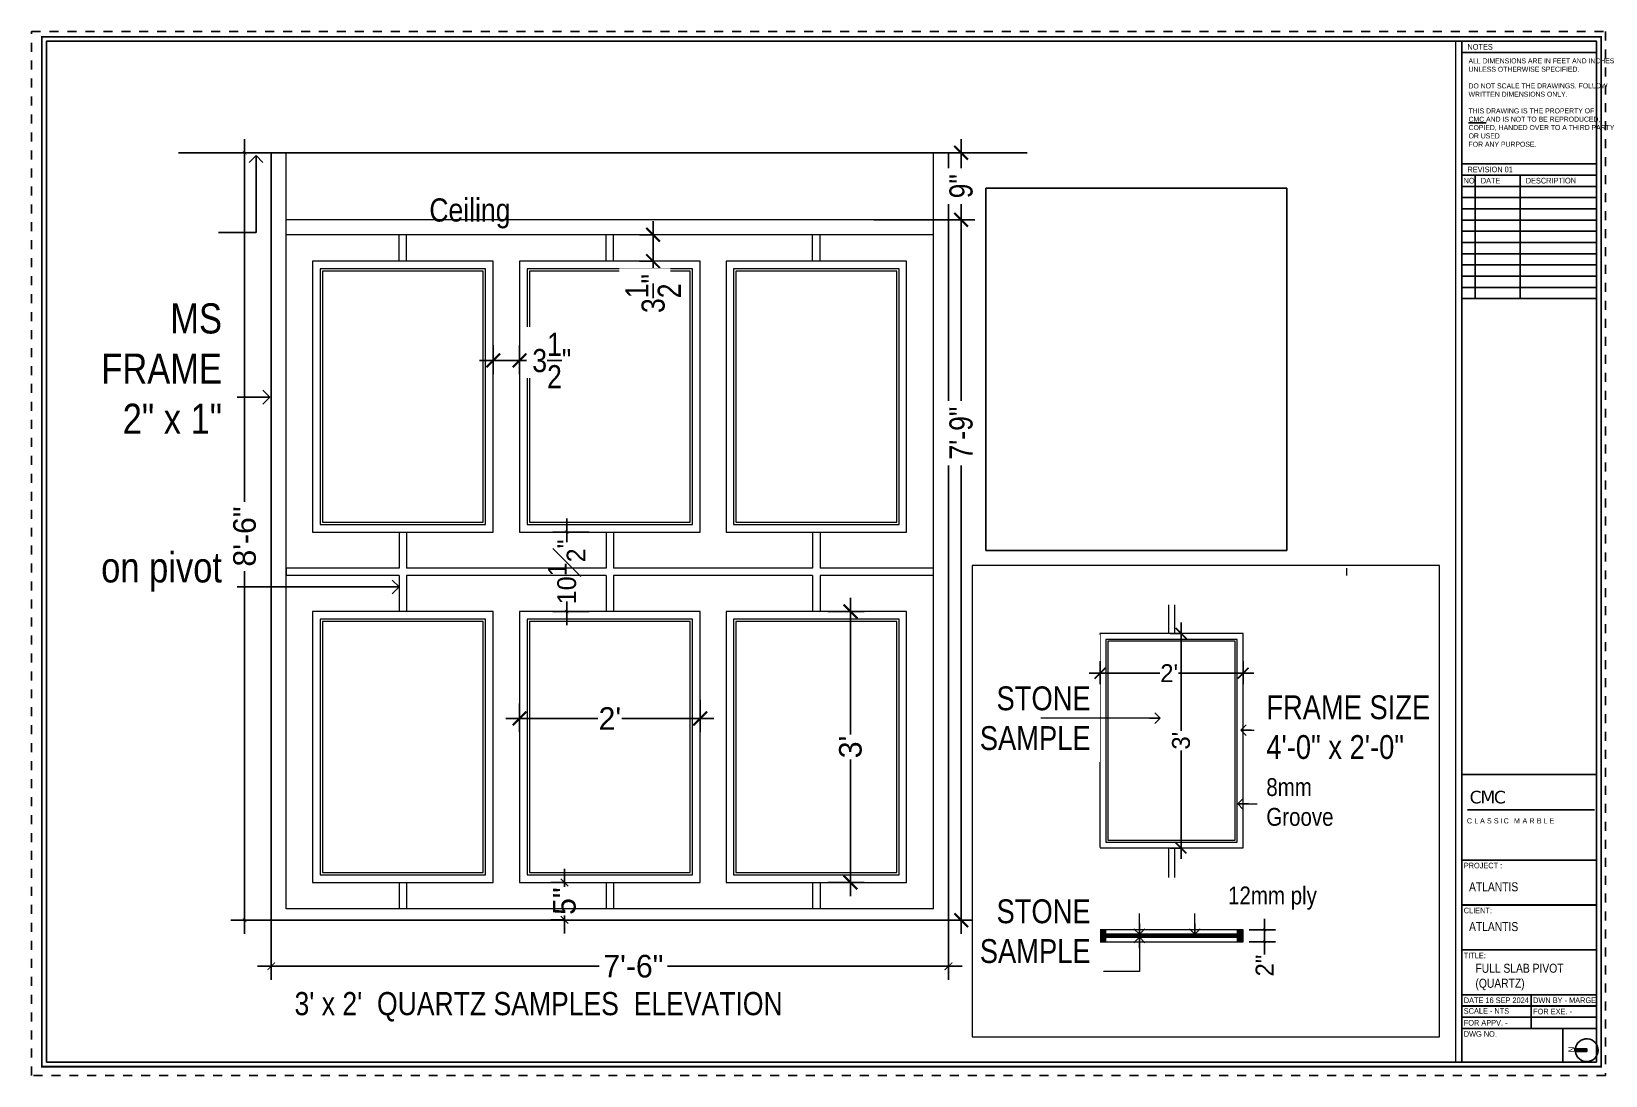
# Paper-space layout 'quartz slab pivot (2)' of a CAD drawing. Header units: inches. Extents: x -0.6 to 16.9, y -0.1 to 11.6.
# The model-space entities are those that its viewports show. They can reach past a viewport. Long polylines and large blocks are cut down to what shows.
import ezdxf

# ---------------------------------------------------------------- set-up
doc = ezdxf.new("R2010")
doc.units = ezdxf.units.IN
doc.header["$LTSCALE"] = 0.05
doc.header["$MEASUREMENT"] = 0
doc.header["$XCLIPFRAME"] = 2
doc.header["$PDMODE"] = 3
doc.header["$PDSIZE"] = -4
doc.linetypes.add('ACAD_ISO03W100', pattern=[30, 12, -18])
doc.linetypes.add('DASHED2', pattern=[0.375, 0.25, -0.125])
doc.layers.get('Defpoints').update_dxf_attribs({"linetype": 'DASHED2'})
for name, color, linetype in [('Eleavtion', 11, 'Continuous'), ('Flooring Layout', 7, 'Continuous'), ('Furniture text & dimension', 7, 'Continuous'), ('Rk_Sheet format', 40, 'Continuous'), ('Rk_Sheet Format text', 8, 'Continuous'), ('Sheet format', 1, 'Continuous'), ('text', 4, 'Continuous')]:
    doc.layers.add(name, color=color, linetype=linetype)
doc.layers.add('FURNITURE', color=1, linetype='Continuous', lineweight=18)
doc.layers.add('Nplot', color=3, linetype='Continuous', plot=False)
doc.styles.add('4MMOF3-8', font='ARIALN.TTF', dxfattribs={"height": 5.12})
doc.styles.add('9-128OF1-4', font='ARIALN.TTF', dxfattribs={"height": 3.0792})
doc.styles.add('style2', font='stylu.ttf')
doc.styles.add('W1', font='')
doc.styles.add('W2', font='ARIALN.TTF')
doc.styles.get('W1').set_extended_font_data('Arial Black', italic=True)
doc.dimstyles.new('DIM 1-4', dxfattribs={"dimtxt": 3.0792, "dimasz": 1.82, "dimexe": 1.82, "dimexo": 0, "dimgap": 0.09, "dimtad": 0, "dimzin": 0, "dimdsep": 46, "dimlunit": 4, "dimtxsty": '9-128OF1-4', "dimblk": 'ARCHTICK', "dimcen": 1.8125, "dimdle": 1.82, "dimclrd": 8, "dimclre": 8, "dimadec": 0, "dimazin": 0, "dimtfac": 1, "dimtofl": 0, "dimtmove": 0, "dimatfit": 3, "dimldrblk": 'OPEN90', "dimfxl": 1, "dimtolj": 1, "dimtzin": 0, "dimlwd": -1, "dimarcsym": 0})
picture_1 = doc.add_image_def('image2.png', size_in_pixel=(2560, 1440))
pattern_1 = [(45, (36493.22311, 7819.78445), (-0.08838834765, 0.08838834765), [])]

# ---------------------------------------------------------------- blocks, each defined once
blk = doc.blocks.new('_ArchTick')
at = {"color": 0, "const_width": 0.15}
blk.add_lwpolyline([(-0.5, -0.5), (0.5, 0.5)], dxfattribs=at)
blk = doc.blocks.new('_Open90')
at = {"color": 0, "linetype": 'ByBlock', "lineweight": -2}
for p, q in [((0, 0), (-1, 0)), ((-0.5, 0.5), (0, 0)), ((0, 0), (-0.5, -0.5))]:
    blk.add_line(p, q, dxfattribs=at)
blk = doc.blocks.new('*D459')
at = {"layer": 'Defpoints', "color": 0, "ltscale": 50, "transparency": 16777216}
for p in [(-46978.28, -12137.49), (-46978.28, -12173.49), (-46978.28, -12173.49)]:
    blk.add_point(p, dxfattribs=at)
at = {"layer": 'Furniture text & dimension', "color": 8, "ltscale": 50, "transparency": 16777216}
for p, q in [((-46978.28, -12135.67), (-46978.28, -12153.82)), ((-46978.28, -12175.31), (-46978.28, -12157.15))]:
    blk.add_line(p, q, dxfattribs=at)
at = {"layer": 'Furniture text & dimension', "color": 8, "lineweight": -2, "ltscale": 50, "transparency": 16777216}
for p, q in [((-46978.28, -12137.49), (-46980.1, -12137.49)), ((-46978.28, -12173.49), (-46980.1, -12173.49))]:
    blk.add_line(p, q, dxfattribs=at)
at = {"layer": 'Furniture text & dimension', "color": 8, "ltscale": 50, "transparency": 16777216, "xscale": 1.82, "yscale": 1.82, "zscale": 1.82}
for p, rotation in [((-46978.28, -12137.49), 90), ((-46978.28, -12173.49), 270)]:
    blk.add_blockref('_ArchTick', p, dxfattribs=dict(at, rotation=rotation))
at = {"layer": 'Furniture text & dimension', "color": 0, "lineweight": 15, "ltscale": 50, "transparency": 16777216, "insert": (-46978.28, -12155.49), "char_height": 3, "attachment_point": 5, "rotation": 90, "style": 'style2'}
blk.add_mtext("\\A1;3'", dxfattribs=at)
blk = doc.blocks.new('*D461')
at = {"layer": 'Defpoints', "color": 0, "ltscale": 50, "transparency": 16777216}
for p in [(-46991.88, -12142.16), (-46967.88, -12142.16), (-46991.88, -12144.16)]:
    blk.add_point(p, dxfattribs=at)
at = {"layer": 'Furniture text & dimension', "color": 8, "lineweight": -2, "ltscale": 50, "transparency": 16777216}
for p, q in [((-46991.88, -12142.16), (-46991.88, -12145.98)), ((-46967.88, -12142.16), (-46967.88, -12145.98))]:
    blk.add_line(p, q, dxfattribs=at)
at = {"layer": 'Furniture text & dimension', "color": 8, "ltscale": 50, "transparency": 16777216}
for p, q in [((-46993.7, -12144.16), (-46981.85, -12144.16)), ((-46966.06, -12144.16), (-46978.71, -12144.16))]:
    blk.add_line(p, q, dxfattribs=at)
at = {"layer": 'Furniture text & dimension', "color": 8, "ltscale": 50, "transparency": 16777216, "xscale": 1.82, "yscale": 1.82, "zscale": 1.82, "rotation": 180}
blk.add_blockref('_ArchTick', (-46991.88, -12144.16), dxfattribs=at)
at = {"layer": 'Furniture text & dimension', "color": 8, "ltscale": 50, "transparency": 16777216, "xscale": 1.82, "yscale": 1.82, "zscale": 1.82}
blk.add_blockref('_ArchTick', (-46967.88, -12144.16), dxfattribs=at)
at = {"layer": 'Furniture text & dimension', "color": 0, "lineweight": 15, "ltscale": 50, "transparency": 16777216, "insert": (-46980.28, -12144.16), "char_height": 3, "attachment_point": 5, "style": 'style2'}
blk.add_mtext("\\A1;2'", dxfattribs=at)
blk = doc.blocks.new('*D460')
at = {"layer": 'Defpoints', "color": 0, "ltscale": 50, "transparency": 16777216}
for p in [(-46966.88, -12187.22), (-46966.88, -12189.22), (-46964.28, -12189.22)]:
    blk.add_point(p, dxfattribs=at)
at = {"layer": 'Furniture text & dimension', "color": 8, "ltscale": 50, "transparency": 16777216}
for p, q in [((-46964.28, -12185.4), (-46964.28, -12191.04)), ((-46964.28, -12191.35), (-46964.28, -12189.22))]:
    blk.add_line(p, q, dxfattribs=at)
at = {"layer": 'Furniture text & dimension', "color": 8, "lineweight": -2, "ltscale": 50, "transparency": 16777216}
for p, q in [((-46966.88, -12187.22), (-46962.46, -12187.22)), ((-46966.88, -12189.22), (-46962.46, -12189.22))]:
    blk.add_line(p, q, dxfattribs=at)
at = {"layer": 'Furniture text & dimension', "color": 8, "ltscale": 50, "transparency": 16777216, "xscale": 0.5, "yscale": 0.5, "zscale": 0.5}
for p, rotation in [((-46964.28, -12187.22), 90), ((-46964.28, -12189.22), 270)]:
    blk.add_blockref('_ArchTick', p, dxfattribs=dict(at, rotation=rotation))
at = {"layer": 'Furniture text & dimension', "color": 0, "lineweight": 15, "ltscale": 50, "transparency": 16777216, "insert": (-46964.28, -12193.22), "char_height": 3, "attachment_point": 5, "rotation": 90, "style": 'style2'}
blk.add_mtext('\\A1;2"', dxfattribs=at)
blk = doc.blocks.new('*D463')
at = {"layer": 'Defpoints', "color": 0, "ltscale": 50, "transparency": 16777216}
for p in [(-47455.15, -11897.34), (-47431.15, -11896.84), (-47431.15, -11899.34)]:
    blk.add_point(p, dxfattribs=at)
at = {"layer": 'Furniture text & dimension', "color": 8, "lineweight": -2, "ltscale": 50, "transparency": 16777216}
for p, q in [((-47455.15, -11897.34), (-47455.15, -11901.16)), ((-47431.15, -11896.84), (-47431.15, -11901.16))]:
    blk.add_line(p, q, dxfattribs=at)
at = {"layer": 'Furniture text & dimension', "color": 8, "ltscale": 50, "transparency": 16777216}
for p, q in [((-47456.97, -11899.34), (-47444.73, -11899.34)), ((-47429.33, -11899.34), (-47441.58, -11899.34))]:
    blk.add_line(p, q, dxfattribs=at)
at = {"layer": 'Furniture text & dimension', "color": 8, "ltscale": 50, "transparency": 16777216, "xscale": 1.82, "yscale": 1.82, "zscale": 1.82, "rotation": 180}
blk.add_blockref('_ArchTick', (-47455.15, -11899.34), dxfattribs=at)
at = {"layer": 'Furniture text & dimension', "color": 8, "ltscale": 50, "transparency": 16777216, "xscale": 1.82, "yscale": 1.82, "zscale": 1.82}
blk.add_blockref('_ArchTick', (-47431.15, -11899.34), dxfattribs=at)
at = {"layer": 'Furniture text & dimension', "color": 0, "lineweight": 15, "ltscale": 50, "transparency": 16777216, "insert": (-47443.15, -11899.34), "char_height": 3, "attachment_point": 5, "style": 'style2'}
blk.add_mtext("\\A1;2'", dxfattribs=at)
blk = doc.blocks.new('*D464')
at = {"layer": 'Defpoints', "color": 0, "ltscale": 50, "transparency": 16777216}
for p in [(-47445.89, -11874.57), (-47448.89, -11885.12), (-47445.89, -11885.12)]:
    blk.add_point(p, dxfattribs=at)
at = {"layer": 'Furniture text & dimension', "color": 8, "lineweight": -2, "ltscale": 50, "transparency": 16777216}
for p, q in [((-47445.89, -11874.57), (-47450.71, -11874.57)), ((-47445.89, -11885.12), (-47450.71, -11885.12))]:
    blk.add_line(p, q, dxfattribs=at)
at = {"layer": 'Furniture text & dimension', "color": 8, "ltscale": 50, "transparency": 16777216}
for p, q in [((-47448.89, -11872.75), (-47448.89, -11875.89)), ((-47448.89, -11886.94), (-47448.89, -11883.8))]:
    blk.add_line(p, q, dxfattribs=at)
at = {"layer": 'Furniture text & dimension', "color": 8, "ltscale": 50, "transparency": 16777216, "xscale": 0.5, "yscale": 0.5, "zscale": 0.5}
for p, rotation in [((-47448.89, -11874.57), 90), ((-47448.89, -11885.12), 270)]:
    blk.add_blockref('_ArchTick', p, dxfattribs=dict(at, rotation=rotation))
at = {"layer": 'Furniture text & dimension', "color": 0, "lineweight": 15, "ltscale": 50, "transparency": 16777216, "insert": (-47448.89, -11879.85), "char_height": 3, "attachment_point": 5, "rotation": 90, "style": 'style2'}
blk.add_mtext('\\A1;{\\H0.83333x;10{\\H1x;\\S1#2;}"}', dxfattribs=at)
blk = doc.blocks.new('*D465')
at = {"layer": 'Defpoints', "color": 0, "ltscale": 50, "transparency": 16777216}
for p in [(-47414.18, -11885.12), (-47414.18, -11921.12), (-47411.18, -11921.12)]:
    blk.add_point(p, dxfattribs=at)
at = {"layer": 'Furniture text & dimension', "color": 8, "lineweight": -2, "ltscale": 50, "transparency": 16777216}
for p, q in [((-47414.18, -11885.12), (-47409.36, -11885.12)), ((-47414.18, -11921.12), (-47409.36, -11921.12))]:
    blk.add_line(p, q, dxfattribs=at)
at = {"layer": 'Furniture text & dimension', "color": 8, "ltscale": 50, "transparency": 16777216}
for p, q in [((-47411.18, -11883.3), (-47411.18, -11901.45)), ((-47411.18, -11922.94), (-47411.18, -11904.78))]:
    blk.add_line(p, q, dxfattribs=at)
at = {"layer": 'Furniture text & dimension', "color": 8, "ltscale": 50, "transparency": 16777216, "xscale": 1.82, "yscale": 1.82, "zscale": 1.82}
for p, rotation in [((-47411.18, -11885.12), 90), ((-47411.18, -11921.12), 270)]:
    blk.add_blockref('_ArchTick', p, dxfattribs=dict(at, rotation=rotation))
at = {"layer": 'Furniture text & dimension', "color": 0, "lineweight": 15, "ltscale": 50, "transparency": 16777216, "insert": (-47411.18, -11903.12), "char_height": 3, "attachment_point": 5, "rotation": 90, "style": 'style2'}
blk.add_mtext("\\A1;3'", dxfattribs=at)
blk = doc.blocks.new('*D466')
at = {"layer": 'Defpoints', "color": 0, "ltscale": 50, "transparency": 16777216}
for p in [(-47449.18, -11921.12), (-47449.18, -11926.1), (-47449.18, -11926.1)]:
    blk.add_point(p, dxfattribs=at)
at = {"layer": 'Furniture text & dimension', "color": 8, "ltscale": 50, "transparency": 16777216}
for p, q in [((-47449.18, -11919.3), (-47449.18, -11921.71)), ((-47449.18, -11927.92), (-47449.18, -11925.5))]:
    blk.add_line(p, q, dxfattribs=at)
at = {"layer": 'Furniture text & dimension', "color": 8, "lineweight": -2, "ltscale": 50, "transparency": 16777216}
for p, q in [((-47449.18, -11921.12), (-47451, -11921.12)), ((-47449.18, -11926.1), (-47451, -11926.1))]:
    blk.add_line(p, q, dxfattribs=at)
at = {"layer": 'Furniture text & dimension', "color": 8, "ltscale": 50, "transparency": 16777216}
for p, rotation in [((-47449.18, -11921.12), 90), ((-47449.18, -11926.1), 270)]:
    blk.add_blockref('_ArchTick', p, dxfattribs=dict(at, rotation=rotation))
at = {"layer": 'Furniture text & dimension', "color": 0, "lineweight": 15, "ltscale": 50, "transparency": 16777216, "insert": (-47449.18, -11923.61), "char_height": 3, "attachment_point": 5, "rotation": 90, "style": 'style2'}
blk.add_mtext('\\A1;5"', dxfattribs=at)
blk = doc.blocks.new('*D462')
at = {"layer": 'Defpoints', "color": 0, "ltscale": 50, "transparency": 16777216}
for p in [(-47487.46, -11824.15), (-47491.68, -11926.15), (-47487.46, -11926.15)]:
    blk.add_point(p, dxfattribs=at)
at = {"layer": 'Furniture text & dimension', "color": 8, "ltscale": 50, "transparency": 16777216}
for p, q in [((-47491.68, -11822.33), (-47491.68, -11870.53)), ((-47491.68, -11927.97), (-47491.68, -11879.76))]:
    blk.add_line(p, q, dxfattribs=at)
at = {"layer": 'Furniture text & dimension', "color": 8, "lineweight": -2, "ltscale": 50, "transparency": 16777216}
for p, q in [((-47487.46, -11824.15), (-47493.5, -11824.15)), ((-47487.46, -11926.15), (-47493.5, -11926.15))]:
    blk.add_line(p, q, dxfattribs=at)
at = {"layer": 'Furniture text & dimension', "color": 8, "ltscale": 50, "transparency": 16777216, "xscale": 0.5, "yscale": 0.5, "zscale": 0.5}
for p, rotation in [((-47491.68, -11824.15), 90), ((-47491.68, -11926.15), 270)]:
    blk.add_blockref('_ArchTick', p, dxfattribs=dict(at, rotation=rotation))
at = {"layer": 'Furniture text & dimension', "color": 0, "lineweight": 15, "ltscale": 50, "transparency": 16777216, "insert": (-47491.68, -11875.15), "char_height": 3, "attachment_point": 5, "rotation": 90, "style": 'style2'}
blk.add_mtext('\\A1;8\'-6"', dxfattribs=at)
blk = doc.blocks.new('*D467')
at = {"layer": 'Defpoints', "color": 0, "ltscale": 50, "transparency": 16777216}
for p in [(-47488.15, -11926.15), (-47398.16, -11926.15), (-47398.16, -11932.27)]:
    blk.add_point(p, dxfattribs=at)
at = {"layer": 'Furniture text & dimension', "color": 8, "lineweight": -2, "ltscale": 50, "transparency": 16777216}
for p, q in [((-47488.15, -11926.15), (-47488.15, -11934.09)), ((-47398.16, -11926.15), (-47398.16, -11934.09))]:
    blk.add_line(p, q, dxfattribs=at)
at = {"layer": 'Furniture text & dimension', "color": 8, "ltscale": 50, "transparency": 16777216}
for p, q in [((-47489.97, -11932.27), (-47444.59, -11932.27)), ((-47396.34, -11932.27), (-47435.48, -11932.27))]:
    blk.add_line(p, q, dxfattribs=at)
at = {"layer": 'Furniture text & dimension', "color": 8, "ltscale": 50, "transparency": 16777216, "rotation": 180}
blk.add_blockref('_ArchTick', (-47488.15, -11932.27), dxfattribs=at)
at = {"layer": 'Furniture text & dimension', "color": 8, "ltscale": 50, "transparency": 16777216}
blk.add_blockref('_ArchTick', (-47398.16, -11932.27), dxfattribs=at)
at = {"layer": 'Furniture text & dimension', "color": 0, "lineweight": 15, "ltscale": 50, "transparency": 16777216, "insert": (-47440.03, -11932.27), "char_height": 3, "attachment_point": 5, "style": 'style2'}
blk.add_mtext('\\A1;7\'-6"', dxfattribs=at)
blk = doc.blocks.new('*D820')
at = {"layer": 'Defpoints', "color": 0, "ltscale": 50, "transparency": 16777216}
blk.add_point((-47458.65, -11849.74), dxfattribs=at)
at = {"layer": 'Flooring Layout', "color": 8, "linetype": 'ACAD_ISO03W100', "lineweight": -2, "ltscale": 50, "transparency": 16777216}
for p, q in [((-47458.65, -11849.74), (-47458.65, -11853.58)), ((-47455.15, -11849.74), (-47455.15, -11853.58))]:
    blk.add_line(p, q, dxfattribs=at)
at = {"layer": 'Flooring Layout', "color": 8, "linetype": 'ACAD_ISO03W100', "ltscale": 50, "transparency": 16777216}
for p, q in [((-47460.47, -11851.76), (-47455.15, -11851.76)), ((-47455.15, -11851.76), (-47453.33, -11851.76))]:
    blk.add_line(p, q, dxfattribs=at)
at = {"layer": 'Flooring Layout', "color": 8, "ltscale": 50, "transparency": 16777216, "xscale": 1.82, "yscale": 1.82, "zscale": 1.82, "rotation": 180}
blk.add_blockref('_ArchTick', (-47458.65, -11851.76), dxfattribs=at)
at = {"layer": 'Flooring Layout', "color": 8, "ltscale": 50, "transparency": 16777216, "xscale": 1.82, "yscale": 1.82, "zscale": 1.82}
blk.add_blockref('_ArchTick', (-47455.15, -11851.76), dxfattribs=at)
at = {"layer": 'Flooring Layout', "color": 0, "ltscale": 50, "transparency": 16777216, "insert": (-47450.87, -11851.76), "char_height": 3.0792, "attachment_point": 5, "style": '9-128OF1-4', "bg_fill": 3, "box_fill_scale": 1.25, "bg_fill_color": 256, "bg_fill_true_color": 13158600, "bg_fill_transparency": 0}
blk.add_mtext('\\A1;3{\\H1x;\\S1/2;}"', dxfattribs=at)
at = {"layer": 'Defpoints', "color": 0, "ltscale": 50, "transparency": 16777216}
for p in [(-47455.15, -11849.74), (-47455.15, -11851.76)]:
    blk.add_point(p, dxfattribs=at)
blk = doc.blocks.new('*D821')
at = {"layer": 'Defpoints', "color": 0, "ltscale": 50, "transparency": 16777216}
blk.add_point((-47437.41, -11835.05), dxfattribs=at)
at = {"layer": 'Flooring Layout', "color": 8, "linetype": 'ACAD_ISO03W100', "ltscale": 50, "transparency": 16777216}
for p, q in [((-47437.41, -11833.23), (-47437.41, -11838.57)), ((-47437.41, -11838.57), (-47437.41, -11840.39))]:
    blk.add_line(p, q, dxfattribs=at)
at = {"layer": 'Flooring Layout', "color": 8, "linetype": 'ACAD_ISO03W100', "lineweight": -2, "ltscale": 50, "transparency": 16777216}
for p, q in [((-47437.41, -11835.05), (-47439.23, -11835.05)), ((-47437.41, -11838.57), (-47439.23, -11838.57))]:
    blk.add_line(p, q, dxfattribs=at)
at = {"layer": 'Flooring Layout', "color": 8, "ltscale": 50, "transparency": 16777216, "xscale": 1.82, "yscale": 1.82, "zscale": 1.82}
for p, rotation in [((-47437.41, -11835.05), 90), ((-47437.41, -11838.57), 270)]:
    blk.add_blockref('_ArchTick', p, dxfattribs=dict(at, rotation=rotation))
at = {"layer": 'Flooring Layout', "color": 0, "ltscale": 50, "transparency": 16777216, "insert": (-47437.41, -11842.86), "char_height": 3.0792, "attachment_point": 5, "rotation": 90, "style": '9-128OF1-4', "bg_fill": 3, "box_fill_scale": 1.25, "bg_fill_color": 256, "bg_fill_true_color": 13158600, "bg_fill_transparency": 0}
blk.add_mtext('\\A1;3{\\H1x;\\S1/2;}"', dxfattribs=at)
at = {"layer": 'Defpoints', "color": 0, "ltscale": 50, "transparency": 16777216}
blk.add_point((-47437.41, -11838.57), dxfattribs=at)
blk.add_point((-47437.41, -11838.57), dxfattribs=at)
blk = doc.blocks.new('*D957')
at = {"layer": 'Defpoints', "color": 0, "ltscale": 50, "transparency": 16777216}
for p in [(-47408.1, -11833.05), (-47404.05, -11926.15), (-47396.48, -11926.15)]:
    blk.add_point(p, dxfattribs=at)
at = {"layer": 'Flooring Layout', "color": 8, "linetype": 'ACAD_ISO03W100', "ltscale": 50, "transparency": 16777216}
for p, q in [((-47396.48, -11831.23), (-47396.48, -11857.98)), ((-47396.48, -11927.97), (-47396.48, -11864.85))]:
    blk.add_line(p, q, dxfattribs=at)
at = {"layer": 'Flooring Layout', "color": 8, "linetype": 'ACAD_ISO03W100', "lineweight": -2, "ltscale": 50, "transparency": 16777216}
for p, q in [((-47408.1, -11833.05), (-47394.66, -11833.05)), ((-47404.05, -11926.15), (-47394.66, -11926.15))]:
    blk.add_line(p, q, dxfattribs=at)
at = {"layer": 'Flooring Layout', "color": 8, "ltscale": 50, "transparency": 16777216, "xscale": 1.82, "yscale": 1.82, "zscale": 1.82}
for p, rotation in [((-47396.48, -11833.05), 90), ((-47396.48, -11926.15), 270)]:
    blk.add_blockref('_ArchTick', p, dxfattribs=dict(at, rotation=rotation))
at = {"layer": 'Flooring Layout', "color": 0, "ltscale": 50, "transparency": 16777216, "insert": (-47396.48, -11861.41), "char_height": 3.079, "attachment_point": 5, "rotation": 90, "style": '9-128OF1-4', "bg_fill": 3, "box_fill_scale": 1.25, "bg_fill_color": 256, "bg_fill_true_color": 13158600, "bg_fill_transparency": 0}
blk.add_mtext('\\A1;7\'-9"', dxfattribs=at)
blk = doc.blocks.new('*D958')
at = {"layer": 'Defpoints', "color": 0, "ltscale": 50, "transparency": 16777216}
for p in [(-47396.48, -11824.15), (-47391.38, -11824.15), (-47408.1, -11833.05)]:
    blk.add_point(p, dxfattribs=at)
at = {"layer": 'Flooring Layout', "color": 8, "linetype": 'ACAD_ISO03W100', "ltscale": 50, "transparency": 16777216}
for p, q in [((-47396.48, -11822.33), (-47396.48, -11827.05)), ((-47396.48, -11834.87), (-47396.48, -11830.14))]:
    blk.add_line(p, q, dxfattribs=at)
at = {"layer": 'Flooring Layout', "color": 8, "linetype": 'ACAD_ISO03W100', "lineweight": -2, "ltscale": 50, "transparency": 16777216}
for p, q in [((-47391.38, -11824.15), (-47398.3, -11824.15)), ((-47408.1, -11833.05), (-47394.66, -11833.05))]:
    blk.add_line(p, q, dxfattribs=at)
at = {"layer": 'Flooring Layout', "color": 8, "ltscale": 50, "transparency": 16777216, "xscale": 1.82, "yscale": 1.82, "zscale": 1.82}
for p, rotation in [((-47396.48, -11824.15), 90), ((-47396.48, -11833.05), 270)]:
    blk.add_blockref('_ArchTick', p, dxfattribs=dict(at, rotation=rotation))
at = {"layer": 'Flooring Layout', "color": 0, "ltscale": 50, "transparency": 16777216, "insert": (-47396.48, -11828.6), "char_height": 3.079, "attachment_point": 5, "rotation": 90, "style": '9-128OF1-4', "bg_fill": 3, "box_fill_scale": 1.25, "bg_fill_color": 256, "bg_fill_true_color": 13158600, "bg_fill_transparency": 0}
blk.add_mtext('\\A1;9"', dxfattribs=at)

msp = doc.modelspace()

# ---------------------------------------------------------------- hatches: boundary and pattern name
at = {"layer": 'FURNITURE', "ltscale": 50}
h = msp.add_hatch(dxfattribs=at)
h.set_pattern_fill('ANSI31', color=256)
h.set_pattern_definition(pattern_1)
h.paths.add_polyline_path([(-46990.88178, -12187.21555), (-46991.88178, -12187.21555), (-46991.88178, -12189.21555), (-46990.88178, -12189.21555)])
h = msp.add_hatch(dxfattribs=at)
h.set_pattern_fill('ANSI31', color=34)
h.set_pattern_definition(pattern_1)
h.paths.add_polyline_path([(-46968.88178, -12187.96555), (-46990.88178, -12187.96555), (-46990.88178, -12188.46555), (-46968.88178, -12188.46555)])
h = msp.add_hatch(dxfattribs=at)
h.set_pattern_fill('ANSI31', color=256)
h.set_pattern_definition(pattern_1)
h.paths.add_polyline_path([(-46967.88178, -12187.21555), (-46968.88178, -12187.21555), (-46968.88178, -12189.21555), (-46967.88178, -12189.21555)])

# ---------------------------------------------------------------- linework, layer by layer
at = {"layer": 'Eleavtion', "color": 30, "ltscale": 50, "true_color": 0xf26722}
for p, q in [((-47488.15141, -11824.14599), (-47488.15141, -11926.14599)), ((-47398.15795, -11824.14599), (-47398.15795, -11926.14599))]:
    msp.add_line(p, q, dxfattribs=at)
at = {"layer": 'Flooring Layout', "ltscale": 50}
msp.add_line((-47387.70436, -11824.14599), (-47500.47224, -11824.14599), dxfattribs=at)
at = {"layer": 'FURNITURE', "color": 30, "ltscale": 50, "true_color": 0xf26722}
for p, q in [((-47486.15141, -11924.64599), (-47486.15141, -11824.14599)), ((-47400.15795, -11924.64599), (-47400.15795, -11824.14599)), ((-47471.15468, -11838.57422), (-47471.15468, -11835.04525)), ((-47470.15468, -11838.57422), (-47470.15468, -11835.04525)), ((-47443.65468, -11838.57422), (-47443.65468, -11835.04525)), ((-47442.65468, -11838.57422), (-47442.65468, -11835.04525)), ((-47416.21974, -11838.57422), (-47416.21974, -11835.04525)), ((-47415.21974, -11838.57422), (-47415.21974, -11835.04525)), ((-47471.15468, -11874.57422), (-47471.15468, -11879.34562)), ((-47470.15468, -11874.57422), (-47470.15468, -11879.34562)), ((-47443.65468, -11874.57422), (-47443.65468, -11879.34562)), ((-47442.65468, -11874.57422), (-47442.65468, -11879.34562)), ((-47416.21974, -11874.57422), (-47416.21974, -11879.34562)), ((-47415.21974, -11874.57422), (-47415.21974, -11879.34562)), ((-47471.15468, -11879.34562), (-47486.15468, -11879.34562)), ((-47471.15468, -11880.34562), (-47486.15468, -11880.34562)), ((-47471.15468, -11880.34562), (-47471.15468, -11885.11702)), ((-47443.65468, -11879.34562), (-47470.15468, -11879.34562)), ((-47470.15468, -11880.34562), (-47470.15468, -11885.11702)), ((-47443.65468, -11880.34562), (-47470.15468, -11880.34562)), ((-47443.65468, -11880.34562), (-47443.65468, -11885.11702)), ((-47416.21974, -11879.34562), (-47442.65468, -11879.34562)), ((-47442.65468, -11880.34562), (-47442.65468, -11885.11702)), ((-47416.21974, -11880.34562), (-47442.65468, -11880.34562)), ((-47416.21974, -11880.34562), (-47416.21974, -11885.11702)), ((-47400.15795, -11879.34562), (-47415.21974, -11879.34562)), ((-47415.21974, -11880.34562), (-47415.21974, -11885.11702)), ((-47400.15795, -11880.34562), (-47415.21974, -11880.34562)), ((-47471.15468, -11921.11702), (-47471.15468, -11924.64599)), ((-47470.15468, -11921.11702), (-47470.15468, -11924.64599)), ((-47443.65468, -11921.11702), (-47443.65468, -11924.64599)), ((-47442.65468, -11921.11702), (-47442.65468, -11924.64599)), ((-47416.21974, -11921.11702), (-47416.21974, -11924.64599)), ((-47415.21974, -11921.11702), (-47415.21974, -11924.64599)), ((-46980.38178, -12132.71555), (-46980.38178, -12137.48695)), ((-46979.38178, -12132.71555), (-46979.38178, -12137.48695)), ((-46980.38178, -12173.48695), (-46980.38178, -12181.71555)), ((-46979.38178, -12173.48695), (-46979.38178, -12181.71555))]:
    msp.add_line(p, q, dxfattribs=at)
at = {"layer": 'FURNITURE', "color": 30, "ltscale": 50}
for p, q in [((-47400.15795, -11833.04525), (-47486.17665, -11833.04525)), ((-47400.15795, -11835.04525), (-47486.17665, -11835.04525)), ((-47486.15468, -11879.34562), (-47486.15468, -11880.34562)), ((-47345.28481, -11879.34562), (-47345.28481, -11880.34562)), ((-47400.15795, -11924.64599), (-47486.17665, -11924.64599))]:
    msp.add_line(p, q, dxfattribs=at)
at = {"layer": 'FURNITURE', "color": 30, "ltscale": 50, "true_color": 0xf26722}
for points in [[(-47482.65468, -11838.57422), (-47482.65468, -11874.57422), (-47458.65468, -11874.57422), (-47458.65468, -11838.57422)], [(-47455.15468, -11838.57422), (-47455.15468, -11874.57422), (-47431.15468, -11874.57422), (-47431.15468, -11838.57422)], [(-47427.71974, -11838.57422), (-47427.71974, -11874.57422), (-47403.71974, -11874.57422), (-47403.71974, -11838.57422)], [(-47481.65468, -11839.57422), (-47481.65468, -11873.57422), (-47459.65468, -11873.57422), (-47459.65468, -11839.57422)], [(-47481.34468, -11839.88422), (-47481.34468, -11873.26422), (-47459.96468, -11873.26422), (-47459.96468, -11839.88422)], [(-47454.15468, -11839.57422), (-47454.15468, -11873.57422), (-47432.15468, -11873.57422), (-47432.15468, -11839.57422)], [(-47453.84468, -11839.88422), (-47453.84468, -11873.26422), (-47432.46468, -11873.26422), (-47432.46468, -11839.88422)], [(-47426.71974, -11839.57422), (-47426.71974, -11873.57422), (-47404.71974, -11873.57422), (-47404.71974, -11839.57422)], [(-47426.40974, -11839.88422), (-47426.40974, -11873.26422), (-47405.02974, -11873.26422), (-47405.02974, -11839.88422)], [(-47482.65468, -11885.11702), (-47482.65468, -11921.11702), (-47458.65468, -11921.11702), (-47458.65468, -11885.11702)], [(-47455.15468, -11885.11702), (-47455.15468, -11921.11702), (-47431.15468, -11921.11702), (-47431.15468, -11885.11702)], [(-47427.71974, -11885.11702), (-47427.71974, -11921.11702), (-47403.71974, -11921.11702), (-47403.71974, -11885.11702)], [(-47481.65468, -11886.11702), (-47481.65468, -11920.11702), (-47459.65468, -11920.11702), (-47459.65468, -11886.11702)], [(-47481.34468, -11886.42702), (-47481.34468, -11919.80702), (-47459.96468, -11919.80702), (-47459.96468, -11886.42702)], [(-47454.15468, -11886.11702), (-47454.15468, -11920.11702), (-47432.15468, -11920.11702), (-47432.15468, -11886.11702)], [(-47453.84468, -11886.42702), (-47453.84468, -11919.80702), (-47432.46468, -11919.80702), (-47432.46468, -11886.42702)], [(-47426.71974, -11886.11702), (-47426.71974, -11920.11702), (-47404.71974, -11920.11702), (-47404.71974, -11886.11702)], [(-47426.40974, -11886.42702), (-47426.40974, -11919.80702), (-47405.02974, -11919.80702), (-47405.02974, -11886.42702)], [(-46991.88178, -12137.48695), (-46991.88178, -12173.48695), (-46967.88178, -12173.48695), (-46967.88178, -12137.48695)], [(-46990.88178, -12138.48695), (-46990.88178, -12172.48695), (-46968.88178, -12172.48695), (-46968.88178, -12138.48695)], [(-46990.57178, -12138.79695), (-46990.57178, -12172.17695), (-46969.19178, -12172.17695), (-46969.19178, -12138.79695)], [(-46991.88178, -12187.21555), (-46991.88178, -12189.21555), (-46967.88178, -12189.21555), (-46967.88178, -12187.21555)], [(-46991.88178, -12189.21555), (-46990.88178, -12189.21555), (-46990.88178, -12187.21555), (-46991.88178, -12187.21555)], [(-46990.88178, -12187.96555), (-46990.88178, -12188.46555), (-46968.88178, -12188.46555), (-46968.88178, -12187.96555)], [(-46968.88178, -12189.21555), (-46967.88178, -12189.21555), (-46967.88178, -12187.21555), (-46968.88178, -12187.21555)]]:
    msp.add_lwpolyline(points, close=True, dxfattribs=at)
for points in [[(-47488.15141, -11926.14599), (-47398.15795, -11926.14599), (-47398.15795, -11924.14599)], [(-47398.15795, -11926.14599), (-47488.15141, -11926.14599), (-47488.15141, -11924.14599)]]:
    msp.add_lwpolyline(points, dxfattribs=at)

# ---------------------------------------------------------------- texts
at = {"layer": 'FURNITURE', "ltscale": 50, "char_height": 3.0792, "style": '9-128OF1-4'}
for s, insert, attachment_point in [('Ceiling', (-47456.35676, -11830.21343), 3), ("\\pi9.97312;3' x 2'  QUARTZ SAMPLES  ELEVATION", (-47495.02626, -11935.68917), 1)]:
    msp.add_mtext_dynamic_manual_height_columns(s, width=84.3783934, gutter_width=15.396, heights=[0], dxfattribs=dict(at, insert=insert, attachment_point=attachment_point))

# ---------------------------------------------------------------- dimensions: what is measured, and where the dimension line sits
at = {"layer": 'Furniture text & dimension', "lineweight": 15, "ltscale": 50}
for base, p1, p2, override, picture, middle in [((-47491.68271, -11926.14599), (-47487.46311, -11824.14599), (-47487.46311, -11926.14599), {"dimtxt": 3, "dimasz": 0.5, "dimdec": 3, "dimtxsty": 'style2', "dimtdec": 3, "dimtmove": 1, "dimfxl": 0, "dimfrac": 1, "dimarcsym": 1}, '*D462', (-47491.68271, -11875.14599)), ((-47411.17992, -11921.11702), (-47414.17992, -11885.11702), (-47414.17992, -11921.11702), {"dimtxt": 3, "dimdec": 3, "dimtxsty": 'style2', "dimtdec": 3, "dimtmove": 1, "dimfxl": 0, "dimfrac": 1, "dimarcsym": 1}, '*D465', (-47411.17992, -11903.11702)), ((-47449.17992, -11926.09562), (-47449.17992, -11921.11702), (-47449.17992, -11926.09562), {"dimtxt": 3, "dimasz": 1, "dimdec": 3, "dimtxsty": 'style2', "dimtdec": 3, "dimtmove": 1, "dimfxl": 0, "dimfrac": 1, "dimarcsym": 1}, '*D466', (-47449.17992, -11923.60632)), ((-46978.27689, -12173.48695), (-46978.27689, -12137.48695), (-46978.27689, -12173.48695), {"dimtxt": 3, "dimdec": 3, "dimtxsty": 'style2', "dimtdec": 3, "dimtmove": 1, "dimfxl": 0, "dimfrac": 1, "dimarcsym": 1}, '*D459', (-46978.27689, -12155.48695))]:
    dim = msp.add_linear_dim(base=base, p1=p1, p2=p2, angle=90, dimstyle='DIM 1-4', override=override, dxfattribs=at)
    dim.commit()
    dim.dimension.update_dxf_attribs({"geometry": picture, "text_midpoint": middle})
dim = msp.add_linear_dim(base=(-47448.88763, -11885.11702), p1=(-47445.8909, -11874.57422), p2=(-47445.8909, -11885.11702), angle=90, text='{\\H0.83333x;<>}', dimstyle='DIM 1-4', override={"dimtxt": 3, "dimasz": 0.5, "dimdec": 3, "dimtxsty": 'style2', "dimtdec": 3, "dimtmove": 1, "dimfxl": 0, "dimfrac": 1, "dimarcsym": 1}, dxfattribs=at)
dim.commit()
dim.dimension.update_dxf_attribs({"geometry": '*D464', "text_midpoint": (-47448.88763, -11879.84562)})
dim = msp.add_linear_dim(base=(-47431.15468, -11899.34367), p1=(-47455.15468, -11897.34367), p2=(-47431.15468, -11896.84367), dimstyle='DIM 1-4', override={"dimtxt": 3, "dimdec": 3, "dimtxsty": 'style2', "dimtdec": 3, "dimtmove": 1, "dimfxl": 0, "dimfrac": 1, "dimarcsym": 1}, dxfattribs=at)
dim.commit()
dim.dimension.update_dxf_attribs({"geometry": '*D463', "text_midpoint": (-47443.15468, -11899.34367)})
dim = msp.add_linear_dim(base=(-47398.15795, -11932.27025), p1=(-47488.15141, -11926.14599), p2=(-47398.15795, -11926.14599), dimstyle='DIM 1-4', override={"dimtxt": 3, "dimasz": 1, "dimdec": 3, "dimtxsty": 'style2', "dimtdec": 3, "dimtmove": 1, "dimfxl": 0, "dimfrac": 1, "dimarcsym": 1}, dxfattribs=at)
dim.commit()
dim.dimension.update_dxf_attribs({"geometry": '*D467', "text_midpoint": (-47440.03394, -11932.27025), "dimtype": 160})
dim = msp.add_linear_dim(base=(-46964.27689, -12189.21555), p1=(-46966.88178, -12187.21555), p2=(-46966.88178, -12189.21555), angle=90, dimstyle='DIM 1-4', override={"dimtxt": 3, "dimasz": 0.5, "dimdec": 3, "dimtxsty": 'style2', "dimtdec": 3, "dimtmove": 1, "dimfxl": 0, "dimfrac": 1, "dimarcsym": 1}, dxfattribs=at)
dim.commit()
dim.dimension.update_dxf_attribs({"geometry": '*D460', "text_midpoint": (-46962.77689, -12193.21555), "dimtype": 160})

# ---------------------------------------------------------------- pictures from other files: only their frames are drawn
at = {"layer": 'Flooring Layout', "ltscale": 50}
image = msp.add_image(picture_1, insert=(-47409.66026, -11877.00058), size_in_units=(85.56068, 48.12788), dxfattribs=at)
image.set_boundary_path([(491.8535, -0.5), (1688.56883, 1439.5)])

# ---------------------------------------------------------------- leaders
for points in [[(-47490.15993, -11824.52787), (-47490.15993, -11834.74742), (-47495.13695, -11834.74742)], [(-47488.35089, -11856.63251), (-47509.49034, -11856.63251)], [(-47471.15468, -11881.85315), (-47509.49034, -11881.85315)]]:
    msp.add_leader(points, dimstyle='DIM 1-4', override={"dimgap": 0.09, "dimtad": 0, "dimfxl": 0.1875, "dimtfill": 1, "dimarcsym": 1}, dxfattribs=at)
at = {"layer": 'FURNITURE', "color": 30, "ltscale": 50, "true_color": 0xf26722}
for points in [[(-46968.27689, -12153.71555), (-46952.77689, -12153.71555)], [(-46968.77689, -12166.09453), (-46952.77689, -12166.09453)], [(-46985.27689, -12187.96555), (-46985.27689, -12182.21555), (-46991.27689, -12182.21555)], [(-46975.98666, -12187.96555), (-46975.98666, -12182.21555), (-46970.98666, -12182.21555)], [(-46985.27689, -12188.46555), (-46985.27689, -12194.21555), (-46991.27689, -12194.21555)]]:
    msp.add_leader(points, dimstyle='DIM 1-4', override={"dimtxt": 5, "dimgap": 0.09, "dimtad": 0, "dimdec": 3, "dimtdec": 3, "dimfxl": 0, "dimtfill": 1, "dimfrac": 1, "dimarcsym": 1}, dxfattribs=at)

# ---------------------------------------------------------------- next in the draw order: texts
at = {"layer": 'text', "ltscale": 50, "style": '4MMOF3-8', "bg_fill": 2}
for s, insert, char_height, attachment_point in [('{\\C30;\\c2254834;MS \\PFRAME\\P2" x 1"}', (-47494.68784, -11852.83412), 4, 6), ('{\\C30;\\c2254834;on pivot}', (-47494.68784, -11879.85605), 4, 6), ('\\pi143.5829;{\\C30;\\c2254834;\\P\\pi128.25138;STONE \\P\\pi125.44647;SAMPLE}', (-47137.48465, -12148.40774), 4, 4), ('{\\C30;\\c2254834;\\PFRAME SIZE\\P4\'-0" x 2\'-0"}', (-46963.98465, -12149.90774), 4, 4), ('\\pi129.08426;{\\C30;\\c2254834;12mm ply}', (-47099.48465, -12181.90774), 3, 4)]:
    msp.add_mtext_dynamic_manual_height_columns(s, width=143.5828979, gutter_width=15.396, heights=[101.8023], dxfattribs=dict(at, insert=insert, char_height=char_height, attachment_point=attachment_point))

# ---------------------------------------------------------------- next in the draw order: dimensions: what is measured, and where the dimension line sits
at = {"layer": 'Flooring Layout', "ltscale": 50}
dim = msp.add_linear_dim(base=(-47396.48381, -11926.14599), p1=(-47408.10443, -11833.04525), p2=(-47404.05134, -11926.14599), angle=90, dimstyle='DIM 1-4', override={"dimfxl": 0.1875, "dimtfill": 1, "dimarcsym": 1}, dxfattribs=at)
dim.commit()
dim.dimension.update_dxf_attribs({"geometry": '*D957', "text_midpoint": (-47396.48381, -11861.41412), "dimtype": 160})
dim = msp.add_linear_dim(base=(-47437.4085, -11838.57422), p1=(-47437.4085, -11835.04525), p2=(-47437.4085, -11838.57422), angle=90, dimstyle='DIM 1-4', override={"dimfxl": 0.1875, "dimtfill": 1, "dimarcsym": 1}, dxfattribs=at)
dim.commit()
dim.dimension.update_dxf_attribs({"geometry": '*D821', "text_midpoint": (-47437.4085, -11842.86294)})
dim = msp.add_linear_dim(base=(-47455.15468, -11851.76047), p1=(-47458.65468, -11849.74358), p2=(-47455.15468, -11849.74358), dimstyle='DIM 1-4', override={"dimfxl": 0.1875, "dimtfill": 1, "dimarcsym": 1}, dxfattribs=at)
dim.commit()
dim.dimension.update_dxf_attribs({"geometry": '*D820', "text_midpoint": (-47450.86596, -11851.76047)})

# ---------------------------------------------------------------- next in the draw order: texts
at = {"layer": 'text', "ltscale": 50, "attachment_point": 4, "style": '4MMOF3-8', "bg_fill": 2}
for s, insert, char_height in [('{\\C30;\\c2254834;8mm\\PGroove}', (-46963.98465, -12165.78672), 3), ('\\pi143.5829;{\\C30;\\c2254834;\\P\\pi128.25138;STONE \\P\\pi125.44647;SAMPLE}', (-47137.48465, -12184.13656), 4)]:
    msp.add_mtext_dynamic_manual_height_columns(s, width=143.5828979, gutter_width=15.396, heights=[101.8023], dxfattribs=dict(at, insert=insert, char_height=char_height))

# ---------------------------------------------------------------- next in the draw order: dimensions: what is measured, and where the dimension line sits
at = {"layer": 'Flooring Layout', "ltscale": 50}
dim = msp.add_linear_dim(base=(-47396.48381, -11824.14599), p1=(-47408.10443, -11833.04525), p2=(-47391.3827, -11824.14599), angle=90, dimstyle='DIM 1-4', override={"dimtmove": 1, "dimfxl": 0.1875, "dimtfill": 1, "dimarcsym": 1}, dxfattribs=at)
dim.commit()
dim.dimension.update_dxf_attribs({"geometry": '*D958', "text_midpoint": (-47396.48381, -11828.59562)})
at = {"layer": 'Furniture text & dimension', "lineweight": 15, "ltscale": 50}
dim = msp.add_linear_dim(base=(-46991.88178, -12144.1584), p1=(-46967.88178, -12142.1584), p2=(-46991.88178, -12142.1584), dimstyle='DIM 1-4', override={"dimtxt": 3, "dimdec": 3, "dimtxsty": 'style2', "dimtdec": 3, "dimtmove": 1, "dimfxl": 0, "dimfrac": 1, "dimarcsym": 1}, dxfattribs=at)
dim.commit()
dim.dimension.update_dxf_attribs({"geometry": '*D461', "text_midpoint": (-46980.27778, -12144.1584), "dimtype": 160})

# ---------------------------------------------------------------- next in the draw order: leaders
at = {"layer": 'FURNITURE', "color": 30, "ltscale": 50, "true_color": 0xf26722}
msp.add_leader([(-46981.77689, -12151.71555), (-47001.77689, -12151.71555)], dimstyle='DIM 1-4', override={"dimtxt": 5, "dimgap": 0.09, "dimtad": 0, "dimdec": 3, "dimtdec": 3, "dimfxl": 0, "dimtfill": 1, "dimfrac": 1, "dimarcsym": 1}, dxfattribs=at)

psp = doc.layouts.new('quartz slab pivot (2)')

# ---------------------------------------------------------------- hatches: boundary and pattern name
at = {"layer": 'Sheet format', "ltscale": 0.02}
psp.add_hatch(color=256, dxfattribs=at).paths.add_polyline_path([(16.547, 0.243), (16.547, 0.212), (16.68, 0.212), (16.68, 0.243)])

# ---------------------------------------------------------------- linework, layer by layer
at = {"layer": 'Defpoints', "color": 6, "ltscale": 0.03}
psp.add_lwpolyline([(16.889, -0.055), (-0.632, -0.055), (-0.632, 11.57), (16.889, 11.57)], close=True, dxfattribs=at)
at = {"layer": 'Furniture text & dimension', "ltscale": 50}
psp.add_line((15.354, 2.905), (16.765, 2.905), dxfattribs=at)
at = {"layer": 'Rk_Sheet format', "ltscale": 0.03}
psp.add_lwpolyline([(16.547, 0.212), (16.547, 0.243), (16.68, 0.243), (16.68, 0.212)], close=True, dxfattribs=at)
at = {"layer": 'Sheet format', "color": 2, "ltscale": 0.02}
for p, q in [((15.438, 9.97), (15.438, 8.595)), ((15.938, 9.97), (15.938, 8.595)), ((16.062, 0.844), (16.062, 0.469)), ((16.415, 0.469), (16.415, 0.094))]:
    psp.add_line(p, q, dxfattribs=at)
at = {"layer": 'Sheet format', "ltscale": 0.02, "const_width": 0.0197}
psp.add_lwpolyline([(16.84, 0.044), (-0.517, 0.044), (-0.517, 11.511), (16.84, 11.511)], close=True, dxfattribs=at)
at = {"layer": 'Sheet format', "color": 2, "ltscale": 0.02}
psp.add_lwpolyline([(16.79, 0.094), (-0.467, 0.094), (-0.467, 11.461), (16.79, 11.461)], close=True, dxfattribs=at)
at = {"layer": 'Sheet format', "ltscale": 0.02, "const_width": 0.0197}
for points in [[(15.29, 11.461), (15.29, 0.094)], [(15.29, 11.336), (16.79, 11.336)], [(15.29, 10.095), (16.79, 10.095)], [(15.29, 9.97), (16.79, 9.97)], [(16.79, 3.296), (15.29, 3.296)], [(16.79, 2.344), (15.29, 2.344)], [(16.79, 1.844), (15.29, 1.844)], [(16.79, 1.344), (15.29, 1.344)], [(16.79, 0.844), (15.29, 0.844)], [(16.79, 0.719), (15.29, 0.719)], [(16.79, 0.594), (15.29, 0.594)], [(16.79, 0.469), (15.29, 0.469)]]:
    psp.add_lwpolyline(points, dxfattribs=at)
at = {"layer": 'Sheet format', "color": 2, "ltscale": 0.02}
for points in [[(15.29, 9.845), (16.79, 9.845)], [(15.29, 9.72), (16.79, 9.72)], [(15.29, 9.595), (16.79, 9.595)], [(15.29, 9.47), (16.79, 9.47)], [(15.29, 9.345), (16.79, 9.345)], [(15.29, 9.22), (16.79, 9.22)], [(15.29, 9.095), (16.79, 9.095)], [(15.29, 8.97), (16.79, 8.97)], [(15.29, 8.845), (16.79, 8.845)], [(15.29, 8.72), (16.79, 8.72)], [(15.29, 8.595), (16.79, 8.595)]]:
    psp.add_lwpolyline(points, dxfattribs=at)
psp.add_lwpolyline([(16.554, 0.212, 0.941926), (16.807, 0.226, 0.938097), (16.554, 0.243, 0.938097)], format="xyb", dxfattribs=at)

# ---------------------------------------------------------------- texts
at = {"layer": 'Rk_Sheet Format text', "color": 0, "attachment_point": 1, "style": 'W2'}
for s, insert, char_height, width, rotation in [('NOTES', (15.352, 11.43), 0.0625, 1.42206, 0.0497), ('{\\C7;ALL DIMENSIONS ARE IN FEET AND INCHES UNLESS OTHERWISE SPECIFIED.\\P\\PDO NOT SCALE THE DRAWINGS. FOLLOW WRITTEN DIMENSIONS ONLY.\\P\\PTHIS DRAWING IS THE PROPERTY OF\\P\\LCMC \\lAND IS NOT TO BE REPRODUCED, COPIED, HANDED OVER TO A THIRD PARTY OR USED\\PFOR ANY PURPOSE.}', (15.364, 11.27), 0.05567, 1.4156, 0.0497), ('REVISION 01', (15.352, 10.065), 0.0625, 1.42206, 0.0497), ('NO.', (15.309, 9.94), 0.0625, 1.42206, 0.0497), ('DATE', (15.501, 9.94), 0.0625, 1.42206, 0.0497), ('DESCRIPTION', (16.001, 9.94), 0.0625, 1.42206, 0.0497), ('PROJECT :', (15.311, 2.314), 0.0625, 1.42206, 0.0497), ('ATLANTIS', (15.37, 2.096), 0.1, 1.4771, 0.0497), ('CLIENT:', (15.311, 1.814), 0.0625, 1.42206, 0.0497), ('ATLANTIS', (15.37, 1.653), 0.1, 1.4771, 0.0497), ('TITLE:', (15.311, 1.314), 0.0625, 1.42206, 0.0497), ('FULL SLAB PIVOT\\P(QUARTZ)', (15.441, 1.189), 0.1, 1.31828, 0.0497), ('DATE 16 SEP 2024', (15.311, 0.814), 0.0625, 1.42206, 0.0497), ('DWN BY - MARGE', (16.083, 0.814), 0.0625, 1.42206, 0.0497), ('\\A1;SCALE - NTS', (15.311, 0.695), 0.0625, 1.42206, 0.0497), ('FOR APPV. - ', (15.311, 0.564), 0.0625, 1.42206, 0.0497), ('FOR EXE. - ', (16.083, 0.689), 0.0625, 1.42206, 0.0497), ('DWG NO.', (15.311, 0.439), 0.0625, 1.42206, 0.0497), ('N', (16.477, 0.204), 0.0664, 1.76285, 90.9184)]:
    psp.add_mtext(s, dxfattribs=dict(at, insert=insert, char_height=char_height, width=width, rotation=rotation))
at = {"layer": 'Rk_Sheet Format text', "color": 0, "attachment_point": 1}
for s, insert, char_height, width, style in [('{\\fVerdana|b0|i0|c0|p34;\\T0.9;\\C7;CMC}', (15.376, 3.115), 0.14009, 1.36276, 'W1'), ('{\\T1.45;\\C7;CLASSIC MARBLE}', (15.346, 2.81), 0.05781, 2.47777, 'W2')]:
    psp.add_mtext(s, dxfattribs=dict(at, insert=insert, char_height=char_height, width=width, style=style))

# ---------------------------------------------------------------- viewports
at = {"layer": 'Flooring Layout', "ltscale": 50}
psp.add_viewport(center=(12.439, 3.001), size=(5.202, 5.2475), view_center_point=(-46974.1441, -12165.61499), view_height=79.067473, status=3, dxfattribs=at)
at = {"layer": 'Nplot', "lineweight": 53}
psp.add_viewport(center=(7.379, 5.777), size=(15.691, 11.36611), view_center_point=(-47424.37546, -11877.17578), view_height=135.6642781, dxfattribs=at)

doc.saveas('drawing.dxf')
